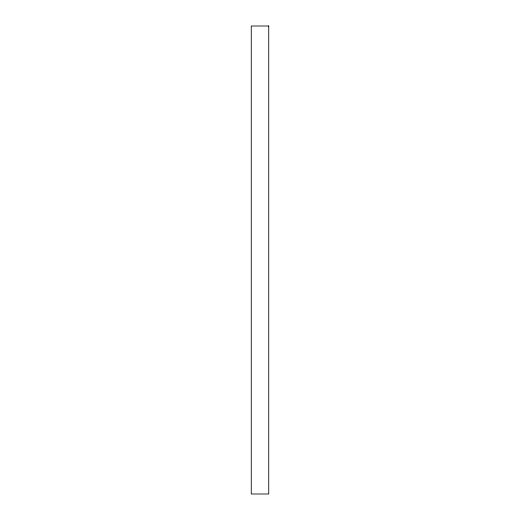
<?xml version="1.0" encoding="UTF-8"?>
<svg xmlns="http://www.w3.org/2000/svg" width="520" height="520" viewBox="0 0 520 520"><rect width="100%" height="100%" fill="white"/><g stroke="black" fill="none" stroke-linecap="round" stroke-linejoin="round"><path stroke-width="0.78" d="M268.743 26L251.258 26L251.258 494L268.743 494L268.743 26"/></g></svg>
